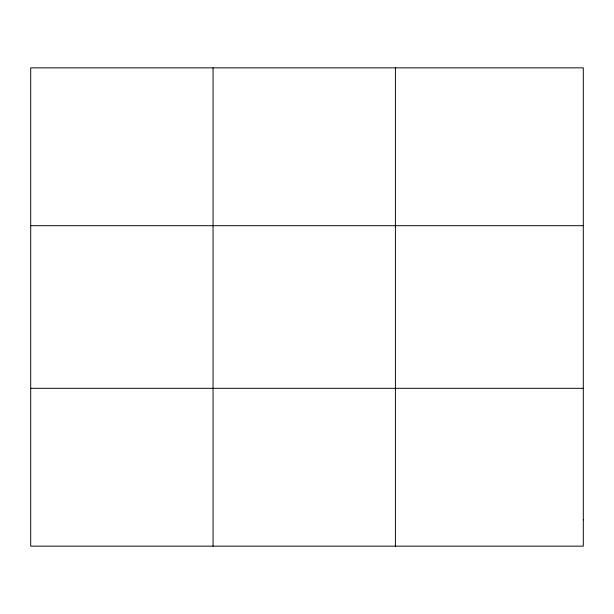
<?xml version="1.0" encoding="UTF-8"?>
<svg xmlns="http://www.w3.org/2000/svg" width="614" height="614" viewBox="0 0 614 614"><rect width="100%" height="100%" fill="white"/><g stroke="black" fill="none" stroke-linecap="round" stroke-linejoin="round"><path stroke-width="0.92" d="M213.058 546.153L213.058 67.847M395.416 546.153L395.416 67.847M30.7 225.691L583.3 225.691M30.7 388.309L583.3 388.309M583.3 519.843L583.3 546.153L30.7 546.153L30.7 67.847L583.3 67.847L583.3 519.843"/></g></svg>
